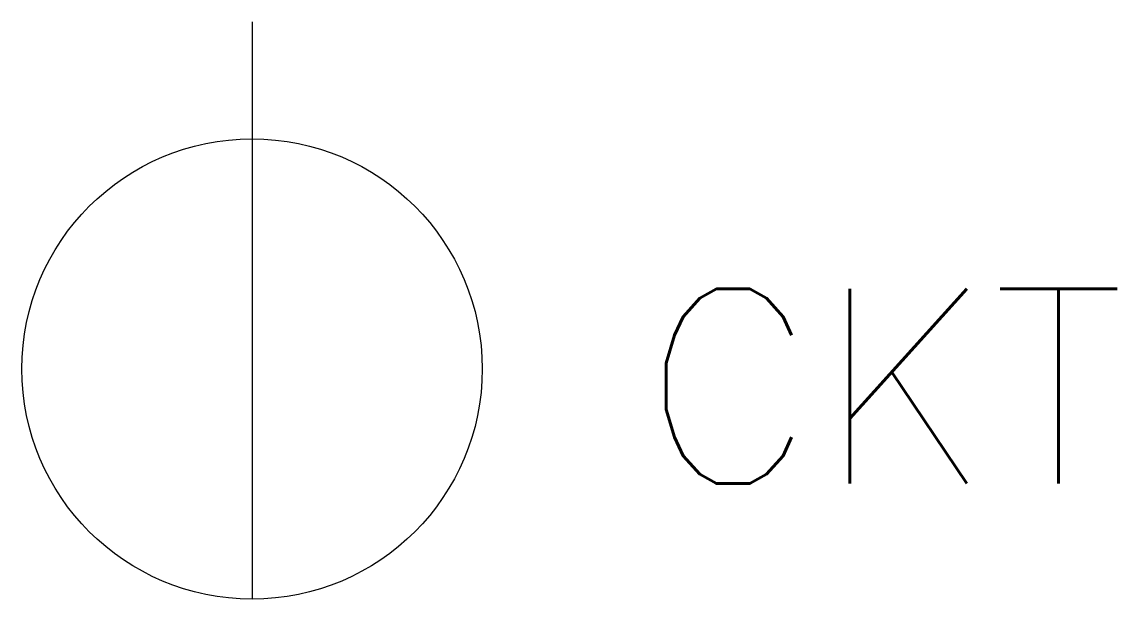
# Model space of a CAD drawing. Header units: inches. Extents: x -0.118 to 0.444, y 0 to 0.296.
import ezdxf
from ezdxf.enums import TextEntityAlignment as Align

# ---------------------------------------------------------------- set-up
doc = ezdxf.new("R2010")
doc.units = ezdxf.units.IN
doc.header["$MEASUREMENT"] = 0
doc.styles.add('Text', font='SIMPLEX.SHX', dxfattribs={"height": 0.1})

msp = doc.modelspace()

# ---------------------------------------------------------------- linework, layer by layer
for p, q in [((0, 0.29645), (0, 0.23636)), ((0, 0.23636), (0, 0))]:
    msp.add_line(p, q)
msp.add_circle((0, 0.11818), 0.11818)

# ---------------------------------------------------------------- texts
at = {"color": 0, "style": 'Text'}
msp.add_attdef('CKT', text='CKT', height=0.1, dxfattribs=at).set_placement((0.1998, 0.10934), align=Align.MIDDLE_LEFT)

doc.saveas('drawing.dxf')
